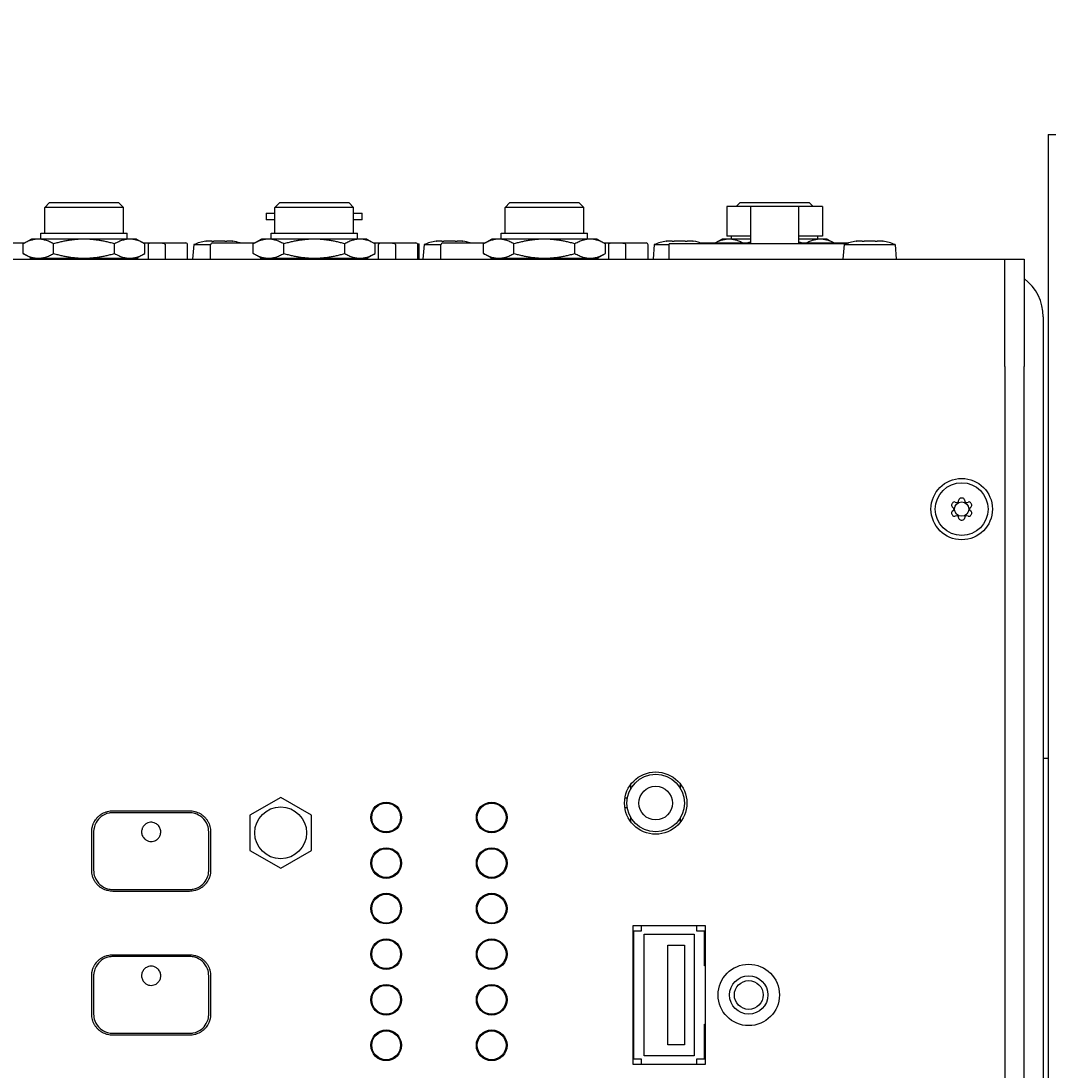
# Model space of a CAD drawing. Header units: millimetres. Extents: x 20 to 1660, y 4 to 1168.
# Drawn here: x 548.8 to 655.9, y 645.5 to 754.9 of the extents above; entities that cross this region are included whole.
import ezdxf

# ---------------------------------------------------------------- set-up
doc = ezdxf.new("R2010")
doc.units = ezdxf.units.MM
doc.header["$LTSCALE"] = 4
doc.layers.add('Dimensions(A H Standard)', color=7, linetype='Continuous', lineweight=9)
doc.layers.add('Visible Edges(A H Standard)', color=7, linetype='Continuous', lineweight=18)
doc.styles.add('DEFAULT-A H Standard', font='arial.ttf')
doc.dimstyles.new('DEFAULT', dxfattribs={"dimscale": 4, "dimtxt": 3, "dimasz": 2.5, "dimexe": 3, "dimexo": 1, "dimgap": 0.75, "dimtad": 1, "dimrnd": 1e-08, "dimzin": 0, "dimdsep": 46, "dimtxsty": 'DEFAULT-A H Standard', "dimcen": 0.09, "dimdle": 10, "dimclrd": 7, "dimclre": 7, "dimclrt": 7, "dimazin": 1, "dimtfac": 0.833333, "dimtofl": 0, "dimtmove": 0, "dimatfit": 3, "dimfxl": 0, "dimtolj": 1, "dimtzin": 0, "dimlwd": -1, "dimlwe": -1, "dimarcsym": 0})

# ---------------------------------------------------------------- blocks, each defined once
blk = doc.blocks.new('*D12')
at = {"layer": 'Defpoints', "color": 0, "linetype": 'Continuous'}
for p in [(194.88, 922.05), (194.88, 738.05), (675.88, 738.05)]:
    blk.add_point(p, dxfattribs=at)
at = {"layer": 'Dimensions(A H Standard)', "color": 7, "linetype": 'Continuous'}
for p, q in [((194.88, 742.05), (194.88, 934.05)), ((675.88, 742.05), (675.88, 934.05)), ((665.88, 922.05), (204.88, 922.05))]:
    blk.add_line(p, q, dxfattribs=at)
for points in [[(204.88, 923.72), (204.88, 920.39), (194.88, 922.05)], [(665.88, 923.72), (665.88, 920.39), (675.88, 922.05)]]:
    blk.add_solid(points, dxfattribs=at)
at = {"layer": 'Dimensions(A H Standard)', "color": 7, "linetype": 'Continuous', "insert": (410.25, 937.31), "char_height": 12, "attachment_point": 1, "style": 'DEFAULT-A H Standard'}
blk.add_mtext('\\A1;481.00', dxfattribs=at)

msp = doc.modelspace()

# ---------------------------------------------------------------- linework, layer by layer
at = {"layer": 'Visible Edges(A H Standard)'}
for p, q in [((655.876, 743.055), (657.896, 743.055)), ((655.876, 743.055), (655.876, 257.055)), ((551.776, 735.955), (551.276, 735.455)), ((559.476, 735.455), (551.276, 735.455)), ((551.276, 732.755), (551.276, 735.455)), ((551.776, 735.955), (558.976, 735.955)), ((558.976, 735.955), (559.476, 735.455)), ((559.476, 732.755), (559.476, 735.455)), ((575.776, 735.955), (575.276, 735.455)), ((583.476, 735.455), (575.276, 735.455)), ((575.276, 732.755), (575.276, 735.455)), ((575.776, 735.955), (582.976, 735.955)), ((582.976, 735.955), (583.476, 735.455)), ((583.476, 732.755), (583.476, 735.455)), ((599.776, 735.955), (599.276, 735.455)), ((607.476, 735.455), (599.276, 735.455)), ((599.276, 732.755), (599.276, 735.455)), ((599.776, 735.955), (606.976, 735.955)), ((606.976, 735.955), (607.476, 735.455)), ((607.476, 732.755), (607.476, 735.455)), ((624.376, 735.555), (622.376, 735.555)), ((622.376, 735.555), (622.376, 732.455)), ((623.776, 735.955), (623.376, 735.555)), ((623.776, 735.955), (630.976, 735.955)), ((624.876, 735.555), (624.376, 735.555)), ((629.876, 735.555), (624.876, 735.555)), ((624.876, 731.655), (624.876, 735.555)), ((629.876, 735.555), (629.876, 731.655)), ((630.376, 735.555), (629.876, 735.555)), ((632.376, 735.555), (630.376, 735.555)), ((630.976, 735.955), (631.376, 735.555)), ((632.376, 735.555), (632.376, 732.455)), ((574.376, 734.855), (575.276, 734.855)), ((574.376, 734.855), (574.376, 734.155)), ((575.276, 734.155), (574.376, 734.155)), ((583.476, 734.855), (584.376, 734.855)), ((584.376, 734.155), (583.476, 734.155)), ((584.376, 734.155), (584.376, 734.855)), ((550.876, 732.755), (559.876, 732.755)), ((550.876, 732.155), (550.876, 732.755)), ((559.876, 732.155), (559.876, 732.755)), ((574.876, 732.755), (583.876, 732.755)), ((574.876, 732.155), (574.876, 732.755)), ((583.876, 732.155), (583.876, 732.755)), ((598.876, 732.755), (607.876, 732.755)), ((598.876, 732.155), (598.876, 732.755)), ((607.876, 732.155), (607.876, 732.755)), ((544.776, 731.755), (549.199, 731.755)), ((549.892, 732.155), (549.026, 731.655)), ((549.026, 730.655), (549.026, 731.655)), ((560.861, 732.155), (549.892, 732.155)), ((552.201, 730.655), (552.201, 731.655)), ((558.552, 730.655), (558.552, 731.655)), ((560.861, 732.155), (561.727, 731.655)), ((561.554, 731.755), (562.345, 731.755)), ((561.727, 730.655), (561.727, 731.655)), ((562.345, 731.755), (563.363, 731.755)), ((563.363, 731.755), (565.976, 731.755)), ((568.689, 731.955), (568.106, 731.955)), ((568.776, 731.755), (573.199, 731.755)), ((570.059, 731.955), (568.894, 731.955)), ((570.847, 731.955), (570.264, 731.955)), ((573.892, 732.155), (573.026, 731.655)), ((573.026, 730.655), (573.026, 731.655)), ((584.861, 732.155), (573.892, 732.155)), ((576.201, 730.655), (576.201, 731.655)), ((582.552, 730.655), (582.552, 731.655)), ((584.861, 732.155), (585.727, 731.655)), ((585.554, 731.755), (586.345, 731.755)), ((585.727, 730.655), (585.727, 731.655)), ((586.345, 731.755), (587.363, 731.755)), ((587.363, 731.755), (589.976, 731.755)), ((590.15, 731.655), (590.326, 731.655)), ((590.326, 730.055), (590.326, 731.655)), ((592.689, 731.955), (592.106, 731.955)), ((592.776, 731.755), (597.199, 731.755)), ((594.059, 731.955), (592.894, 731.955)), ((594.847, 731.955), (594.264, 731.955)), ((597.892, 732.155), (597.026, 731.655)), ((597.026, 730.655), (597.026, 731.655)), ((608.861, 732.155), (597.892, 732.155)), ((600.201, 730.655), (600.201, 731.655)), ((606.552, 730.655), (606.552, 731.655)), ((608.861, 732.155), (609.727, 731.655)), ((609.554, 731.755), (610.345, 731.755)), ((609.727, 730.655), (609.727, 731.655)), ((610.345, 731.755), (611.363, 731.755)), ((611.363, 731.755), (613.976, 731.755)), ((616.689, 731.955), (616.106, 731.955)), ((634.814, 731.655), (616.376, 731.655)), ((616.376, 730.055), (616.376, 731.655)), ((618.059, 731.955), (616.894, 731.955)), ((618.847, 731.955), (618.264, 731.955)), ((619.642, 731.755), (621.912, 731.755)), ((621.892, 732.155), (621.199, 731.755)), ((624.876, 732.155), (621.892, 732.155)), ((621.912, 731.755), (622.273, 731.755)), ((622.273, 731.755), (624.876, 731.755)), ((624.376, 732.455), (622.376, 732.455)), ((622.876, 732.155), (622.876, 732.455)), ((624.876, 732.455), (624.376, 732.455)), ((630.376, 732.455), (629.876, 732.455)), ((632.861, 732.155), (629.876, 732.155)), ((629.876, 731.755), (632.479, 731.755)), ((632.376, 732.455), (630.376, 732.455)), ((631.876, 732.155), (631.876, 732.455)), ((632.479, 731.755), (632.84, 731.755)), ((632.84, 731.755), (634.345, 731.755)), ((632.861, 732.155), (633.554, 731.755)), ((634.345, 731.755), (635.11, 731.755)), ((636.489, 731.955), (635.906, 731.955)), ((637.859, 731.955), (636.694, 731.955)), ((638.647, 731.955), (638.064, 731.955)), ((549.892, 730.155), (549.026, 730.655)), ((560.861, 730.155), (561.727, 730.655)), ((562.084, 730.055), (562.084, 731.555)), ((563.84, 731.555), (563.84, 730.055)), ((566.176, 730.055), (566.176, 731.555)), ((566.829, 731.584), (566.695, 730.055)), ((566.829, 731.584), (568.579, 731.584)), ((568.576, 730.055), (568.576, 731.555)), ((573.892, 730.155), (573.026, 730.655)), ((584.861, 730.155), (585.727, 730.655)), ((586.084, 730.055), (586.084, 731.555)), ((587.84, 731.555), (587.84, 730.055)), ((590.176, 730.055), (590.176, 731.555)), ((590.829, 731.584), (590.695, 730.055)), ((590.829, 731.584), (592.579, 731.584)), ((592.576, 730.055), (592.576, 731.555)), ((597.892, 730.155), (597.026, 730.655)), ((608.861, 730.155), (609.727, 730.655)), ((610.084, 730.055), (610.084, 731.555)), ((611.84, 731.555), (611.84, 730.055)), ((614.176, 730.055), (614.176, 731.555)), ((614.829, 731.584), (614.695, 730.055)), ((614.829, 731.584), (616.376, 731.584)), ((634.629, 731.584), (634.495, 730.055)), ((634.629, 731.584), (639.924, 731.584)), ((639.924, 731.584), (640.058, 730.055)), ((219.376, 730.055), (651.376, 730.055)), ((549.809, 730.055), (549.809, 730.202)), ((549.892, 730.155), (560.861, 730.155)), ((550.376, 730.155), (550.376, 730.055)), ((550.876, 730.055), (550.876, 730.155)), ((559.876, 730.055), (559.876, 730.155)), ((560.032, 730.055), (560.032, 730.155)), ((560.376, 730.055), (560.376, 730.155)), ((560.943, 730.202), (560.943, 730.055)), ((573.809, 730.055), (573.809, 730.202)), ((573.892, 730.155), (584.861, 730.155)), ((574.376, 730.155), (574.376, 730.055)), ((574.876, 730.055), (574.876, 730.155)), ((583.876, 730.055), (583.876, 730.155)), ((584.032, 730.055), (584.032, 730.155)), ((584.376, 730.055), (584.376, 730.155)), ((584.943, 730.202), (584.943, 730.055)), ((597.809, 730.055), (597.809, 730.202)), ((597.892, 730.155), (608.861, 730.155)), ((598.376, 730.155), (598.376, 730.055)), ((598.876, 730.055), (598.876, 730.155)), ((607.876, 730.055), (607.876, 730.155)), ((608.032, 730.055), (608.032, 730.155)), ((608.376, 730.055), (608.376, 730.155)), ((608.943, 730.202), (608.943, 730.055)), ((651.376, 718.855), (651.376, 730.055)), ((651.376, 718.855), (651.376, 730.055)), ((651.376, 730.055), (653.376, 730.055)), ((653.376, 730.055), (653.376, 718.855)), ((655.376, 724.055), (655.376, 718.855)), ((651.376, 718.855), (651.376, 270.484)), ((651.376, 718.855), (651.376, 270.484)), ((653.376, 270.484), (653.376, 718.855)), ((655.376, 718.855), (655.376, 270.484)), ((646.189, 704.74), (646.362, 704.693)), ((646.537, 704.795), (646.584, 704.968)), ((647.169, 704.968), (647.215, 704.795)), ((647.391, 704.693), (647.564, 704.74)), ((646.023, 704.106), (645.896, 704.233)), ((645.896, 703.776), (646.023, 703.903)), ((646.362, 703.316), (646.189, 703.269)), ((646.584, 703.041), (646.537, 703.214)), ((647.215, 703.214), (647.169, 703.041)), ((647.564, 703.269), (647.391, 703.316)), ((647.857, 704.233), (647.73, 704.106)), ((647.73, 703.903), (647.857, 703.776)), ((655.376, 678.055), (655.876, 678.055)), ((612.376, 674.851), (612.376, 675.305)), ((617.576, 674.851), (617.576, 675.305)), ((575.876, 673.95), (572.676, 672.102)), ((579.076, 672.102), (575.876, 673.95)), ((612.018, 673.855), (611.765, 673.855)), ((612.018, 672.855), (611.765, 672.855)), ((558.376, 672.555), (566.376, 672.555)), ((572.676, 672.102), (572.676, 668.407)), ((579.076, 668.407), (579.076, 672.102)), ((612.376, 671.405), (612.376, 671.858)), ((617.576, 671.405), (617.576, 671.858)), ((556.176, 666.355), (556.176, 670.355)), ((568.576, 670.355), (568.576, 666.355)), ((572.676, 668.407), (575.876, 666.559)), ((575.876, 666.559), (579.076, 668.407)), ((566.376, 664.155), (558.376, 664.155)), ((612.626, 646.105), (612.626, 660.605)), ((612.626, 660.605), (620.126, 660.605)), ((613.476, 660.605), (613.476, 660.005)), ((619.276, 660.005), (619.276, 660.605)), ((620.126, 660.605), (620.126, 646.105)), ((612.626, 660.005), (612.676, 660.005)), ((613.476, 660.005), (612.676, 660.005)), ((612.676, 660.005), (612.676, 646.705)), ((613.776, 647.005), (613.776, 659.705)), ((613.776, 659.705), (618.976, 659.705)), ((618.976, 659.705), (618.976, 647.005)), ((620.076, 660.005), (619.276, 660.005)), ((620.076, 656.405), (620.076, 660.005)), ((616.226, 648.155), (616.226, 658.555)), ((616.226, 658.555), (617.976, 658.555)), ((617.976, 658.555), (617.976, 648.155)), ((558.376, 657.555), (566.376, 657.555)), ((620.126, 656.405), (620.076, 656.405)), ((556.176, 651.355), (556.176, 655.355)), ((568.576, 655.355), (568.576, 651.355)), ((620.076, 650.305), (620.126, 650.305)), ((620.076, 646.705), (620.076, 650.305)), ((566.376, 649.155), (558.376, 649.155)), ((617.976, 648.155), (616.226, 648.155)), ((612.676, 646.705), (612.626, 646.705)), ((612.676, 646.705), (613.476, 646.705)), ((613.476, 646.705), (613.476, 646.105)), ((618.976, 647.005), (613.776, 647.005)), ((619.276, 646.705), (620.076, 646.705)), ((619.276, 646.105), (619.276, 646.705)), ((620.126, 646.105), (612.626, 646.105))]:
    msp.add_line(p, q, dxfattribs=at)
for centre, radius in [((646.876, 704.005), 3.2), ((646.876, 704.005), 2.75), ((646.876, 704.005), 0.75), ((614.976, 673.355), 3.25), ((614.976, 673.355), 3), ((614.976, 673.355), 1.75), ((575.876, 670.255), 2.7), ((586.876, 671.855), 1.6), ((586.876, 671.855), 1.5), ((597.876, 671.855), 1.6), ((597.876, 671.855), 1.5), ((586.876, 667.105), 1.6), ((586.876, 667.105), 1.5), ((597.876, 667.105), 1.6), ((597.876, 667.105), 1.5), ((586.876, 662.355), 1.6), ((586.876, 662.355), 1.5), ((597.876, 662.355), 1.6), ((597.876, 662.355), 1.5), ((586.876, 657.605), 1.6), ((586.876, 657.605), 1.5), ((597.876, 657.605), 1.6), ((597.876, 657.605), 1.5), ((624.676, 653.355), 3.2), ((624.676, 653.355), 2.001), ((586.876, 652.855), 1.6), ((586.876, 652.855), 1.5), ((597.876, 652.855), 1.6), ((597.876, 652.855), 1.5), ((624.676, 653.355), 1.5), ((586.876, 648.105), 1.6), ((597.876, 648.105), 1.6), ((586.876, 648.105), 1.5), ((597.876, 648.105), 1.5)]:
    msp.add_circle(centre, radius, dxfattribs=at)
for centre, radius, start, end in [((565.976, 731.555), 0.2, 0, 90), ((569.476, 724.855), 7.231, 101.16299, 111.47562), ((568.776, 731.555), 0.2, 90, 180), ((569.476, 724.855), 7.231, 72.57103, 78.83701), ((589.976, 731.555), 0.2, 0, 90), ((593.476, 724.855), 7.231, 101.16299, 111.47562), ((592.776, 731.555), 0.2, 90, 180), ((593.476, 724.855), 7.231, 72.57103, 78.83701), ((613.976, 731.555), 0.2, 0, 90), ((617.476, 724.855), 7.231, 101.16299, 111.47562), ((617.476, 724.855), 7.231, 70.09533, 78.83701), ((632.576, 731.055), 0.7, 100.96741, 121.00272), ((637.276, 724.855), 7.231, 101.16299, 111.47562), ((637.276, 724.855), 7.231, 68.52438, 78.83701), ((650.376, 724.055), 5, 0, 53.1301), ((646.073, 704.409), 0.25, 153.26057, 225), ((646.876, 704.005), 1.15, 146.73943, 153.26057), ((646.124, 704.498), 0.25, 75, 146.73943), ((646.388, 704.79), 0.1, 255, 301.90196), ((646.876, 704.005), 0.825, 118.09804, 121.90196), ((646.441, 704.821), 0.1, 298.09804, 345), ((646.825, 704.903), 0.25, 93.26057, 165), ((646.876, 704.005), 1.15, 86.73943, 93.26057), ((646.928, 704.903), 0.25, 15, 86.73943), ((647.312, 704.821), 0.1, 195, 241.90196), ((646.876, 704.005), 0.825, 58.09804, 61.90196), ((647.365, 704.79), 0.1, 238.09804, 285), ((647.629, 704.498), 0.25, 33.26057, 105), ((646.876, 704.005), 1.15, 26.73943, 33.26057), ((647.68, 704.409), 0.25, 315, 26.73943), ((646.073, 703.6), 0.25, 135, 206.73943), ((646.876, 704.005), 1.15, 206.73943, 213.26057), ((646.124, 703.511), 0.25, 213.26057, 285), ((645.952, 704.035), 0.1, 358.09804, 45), ((645.952, 703.974), 0.1, 315, 1.90196), ((646.876, 704.005), 0.825, 178.09804, 181.90196), ((646.388, 703.219), 0.1, 58.09804, 105), ((646.876, 704.005), 0.825, 238.09804, 241.90196), ((646.441, 703.189), 0.1, 15, 61.90196), ((647.312, 703.189), 0.1, 118.09804, 165), ((646.876, 704.005), 0.825, 298.09804, 301.90196), ((647.365, 703.219), 0.1, 75, 121.90196), ((647.629, 703.511), 0.25, 255, 326.73943), ((647.801, 704.035), 0.1, 135, 181.90196), ((646.876, 704.005), 0.825, 358.09804, 1.90196), ((647.801, 703.974), 0.1, 178.09804, 225), ((646.876, 704.005), 1.15, 326.73943, 333.26057), ((647.68, 703.6), 0.25, 333.26057, 45), ((646.825, 703.106), 0.25, 195, 266.73943), ((646.876, 704.005), 1.15, 266.73943, 273.26057), ((646.928, 703.106), 0.25, 273.26057, 345)]:
    msp.add_arc(centre, radius, start, end, dxfattribs=at)
for centre, start_param, end_param in [((621.912, 731.555), 0, 1.0471976), ((622.273, 731.555), 5.2359878, 6.2831853), ((632.479, 731.555), 0, 1.0471976), ((632.84, 731.555), 5.2359878, 6.2831853)]:
    msp.add_ellipse(centre, major_axis=(0, 0.2), ratio=0.5154639, start_param=start_param, end_param=end_param, dxfattribs=at)
for points, weights in [([(552.201, 731.655), (550.613, 732.571), (549.026, 731.655)], [1, 1.15470053838, 1]), ([(558.552, 731.655), (555.376, 732.571), (552.201, 731.655)], [1, 1.15470053838, 1]), ([(561.727, 731.655), (560.14, 732.571), (558.552, 731.655)], [1, 1.15470053838, 1]), ([(576.201, 731.655), (574.613, 732.571), (573.026, 731.655)], [1, 1.15470053838, 1]), ([(582.552, 731.655), (579.376, 732.571), (576.201, 731.655)], [1, 1.15470053838, 1]), ([(585.727, 731.655), (584.14, 732.571), (582.552, 731.655)], [1, 1.15470053838, 1]), ([(600.201, 731.655), (598.613, 732.571), (597.026, 731.655)], [1, 1.15470053838, 1]), ([(606.552, 731.655), (603.376, 732.571), (600.201, 731.655)], [1, 1.15470053838, 1]), ([(609.727, 731.655), (608.14, 732.571), (606.552, 731.655)], [1, 1.15470053838, 1]), ([(624.02, 731.755), (622.613, 732.494), (621.207, 731.755)], [1.01483218903, 1.13986834935, 1.01483218903]), ([(624.876, 731.833), (624.722, 731.796), (624.563, 731.755)], [1.02680148665, 1.02113449882, 1.01483218903]), ([(630.189, 731.755), (630.031, 731.796), (629.876, 731.833)], [1.01483218903, 1.02113449882, 1.02680148665]), ([(633.546, 731.755), (632.14, 732.494), (630.733, 731.755)], [1.01483218903, 1.13986834935, 1.01483218903]), ([(549.026, 730.655), (550.613, 729.738), (552.201, 730.655)], [1, 1.15470053838, 1]), ([(552.201, 730.655), (555.376, 729.738), (558.552, 730.655)], [1, 1.15470053838, 1]), ([(558.552, 730.655), (560.14, 729.738), (561.727, 730.655)], [1, 1.15470053838, 1]), ([(573.026, 730.655), (574.613, 729.738), (576.201, 730.655)], [1, 1.15470053838, 1]), ([(576.201, 730.655), (579.376, 729.738), (582.552, 730.655)], [1, 1.15470053838, 1]), ([(582.552, 730.655), (584.14, 729.738), (585.727, 730.655)], [1, 1.15470053838, 1]), ([(597.026, 730.655), (598.613, 729.738), (600.201, 730.655)], [1, 1.15470053838, 1]), ([(600.201, 730.655), (603.376, 729.738), (606.552, 730.655)], [1, 1.15470053838, 1]), ([(606.552, 730.655), (608.14, 729.738), (609.727, 730.655)], [1, 1.15470053838, 1])]:
    msp.add_rational_spline(points, weights, degree=2, dxfattribs=at)
for points, knots in [([(562.084, 731.555), (562.084, 731.565), (562.085, 731.575), (562.089, 731.599), (562.092, 731.611), (562.101, 731.639), (562.108, 731.653), (562.127, 731.683), (562.142, 731.699), (562.191, 731.732), (562.23, 731.746), (562.304, 731.754), (562.324, 731.755), (562.345, 731.755)], [0.45842334, 0.45842334, 0.45842334, 0.45842334, 0.46680848, 0.46680848, 0.4777807, 0.4777807, 0.49393714, 0.49393714, 0.51869011, 0.51869011, 0.55339771, 0.55339771, 0.56534432, 0.56534432, 0.56534432, 0.56534432]), ([(563.363, 731.755), (563.427, 731.755), (563.489, 731.751), (563.633, 731.731), (563.697, 731.71), (563.771, 731.669), (563.791, 731.652), (563.817, 731.623), (563.826, 731.611), (563.834, 731.59), (563.837, 731.583), (563.84, 731.569), (563.84, 731.562), (563.84, 731.555)], [0.239876037, 0.239876037, 0.239876037, 0.239876037, 0.248412927, 0.248412927, 0.260810739, 0.260810739, 0.267852085, 0.267852085, 0.272470722, 0.272470722, 0.274662662, 0.274662662, 0.276815777, 0.276815777, 0.276815777, 0.276815777]), ([(568.076, 731.95), (568.076, 731.95), (568.079, 731.95), (568.09, 731.952), (568.097, 731.953), (568.106, 731.955)], [0.031546833, 0.031546833, 0.031546833, 0.031546833, 0.037843043, 0.037843043, 0.043488002, 0.043488002, 0.043488002, 0.043488002]), ([(568.689, 731.955), (568.704, 731.952), (568.725, 731.951), (568.758, 731.95), (568.767, 731.95), (568.776, 731.95)], [0.019799734, 0.019799734, 0.019799734, 0.019799734, 0.02841315, 0.02841315, 0.031546833, 0.031546833, 0.031546833, 0.031546833]), ([(568.776, 731.95), (568.796, 731.95), (568.816, 731.95), (568.854, 731.952), (568.874, 731.953), (568.894, 731.955)], [0.031546833, 0.031546833, 0.031546833, 0.031546833, 0.037843043, 0.037843043, 0.043488002, 0.043488002, 0.043488002, 0.043488002]), ([(570.059, 731.955), (570.088, 731.952), (570.118, 731.951), (570.157, 731.95), (570.167, 731.95), (570.176, 731.95)], [0.019799734, 0.019799734, 0.019799734, 0.019799734, 0.02841315, 0.02841315, 0.031546833, 0.031546833, 0.031546833, 0.031546833]), ([(570.176, 731.95), (570.196, 731.95), (570.213, 731.95), (570.241, 731.952), (570.253, 731.953), (570.264, 731.955)], [0.031546833, 0.031546833, 0.031546833, 0.031546833, 0.037843043, 0.037843043, 0.043488002, 0.043488002, 0.043488002, 0.043488002]), ([(570.847, 731.955), (570.86, 731.952), (570.87, 731.951), (570.876, 731.95), (570.876, 731.95), (570.876, 731.95)], [0.019800537, 0.019800537, 0.019800537, 0.019800537, 0.028440908, 0.028440908, 0.031547842, 0.031547842, 0.031547842, 0.031547842]), ([(586.084, 731.555), (586.084, 731.565), (586.085, 731.575), (586.089, 731.599), (586.092, 731.611), (586.101, 731.639), (586.108, 731.653), (586.127, 731.683), (586.142, 731.699), (586.191, 731.732), (586.23, 731.746), (586.304, 731.754), (586.324, 731.755), (586.345, 731.755)], [0.45842334, 0.45842334, 0.45842334, 0.45842334, 0.46680848, 0.46680848, 0.4777807, 0.4777807, 0.49393714, 0.49393714, 0.51869011, 0.51869011, 0.55339771, 0.55339771, 0.56534432, 0.56534432, 0.56534432, 0.56534432]), ([(587.363, 731.755), (587.427, 731.755), (587.489, 731.751), (587.633, 731.731), (587.697, 731.71), (587.771, 731.669), (587.791, 731.652), (587.817, 731.623), (587.826, 731.611), (587.834, 731.59), (587.837, 731.583), (587.84, 731.569), (587.84, 731.562), (587.84, 731.555)], [0.239876037, 0.239876037, 0.239876037, 0.239876037, 0.248412927, 0.248412927, 0.260810739, 0.260810739, 0.267852085, 0.267852085, 0.272470722, 0.272470722, 0.274662662, 0.274662662, 0.276815777, 0.276815777, 0.276815777, 0.276815777]), ([(592.076, 731.95), (592.076, 731.95), (592.079, 731.95), (592.09, 731.952), (592.097, 731.953), (592.106, 731.955)], [0.031546833, 0.031546833, 0.031546833, 0.031546833, 0.037843043, 0.037843043, 0.043488002, 0.043488002, 0.043488002, 0.043488002]), ([(592.689, 731.955), (592.704, 731.952), (592.725, 731.951), (592.758, 731.95), (592.767, 731.95), (592.776, 731.95)], [0.019799734, 0.019799734, 0.019799734, 0.019799734, 0.02841315, 0.02841315, 0.031546833, 0.031546833, 0.031546833, 0.031546833]), ([(592.776, 731.95), (592.796, 731.95), (592.816, 731.95), (592.854, 731.952), (592.874, 731.953), (592.894, 731.955)], [0.031546833, 0.031546833, 0.031546833, 0.031546833, 0.037843043, 0.037843043, 0.043488002, 0.043488002, 0.043488002, 0.043488002]), ([(594.059, 731.955), (594.088, 731.952), (594.118, 731.951), (594.157, 731.95), (594.167, 731.95), (594.176, 731.95)], [0.019799734, 0.019799734, 0.019799734, 0.019799734, 0.02841315, 0.02841315, 0.031546833, 0.031546833, 0.031546833, 0.031546833]), ([(594.176, 731.95), (594.196, 731.95), (594.213, 731.95), (594.241, 731.952), (594.253, 731.953), (594.264, 731.955)], [0.031546833, 0.031546833, 0.031546833, 0.031546833, 0.037843043, 0.037843043, 0.043488002, 0.043488002, 0.043488002, 0.043488002]), ([(594.847, 731.955), (594.86, 731.952), (594.87, 731.951), (594.876, 731.95), (594.876, 731.95), (594.876, 731.95)], [0.019800537, 0.019800537, 0.019800537, 0.019800537, 0.028440908, 0.028440908, 0.031547842, 0.031547842, 0.031547842, 0.031547842]), ([(610.084, 731.555), (610.084, 731.565), (610.085, 731.575), (610.089, 731.599), (610.092, 731.611), (610.101, 731.639), (610.108, 731.653), (610.127, 731.683), (610.142, 731.699), (610.191, 731.732), (610.23, 731.746), (610.304, 731.754), (610.324, 731.755), (610.345, 731.755)], [0.45842334, 0.45842334, 0.45842334, 0.45842334, 0.46680848, 0.46680848, 0.4777807, 0.4777807, 0.49393714, 0.49393714, 0.51869011, 0.51869011, 0.55339771, 0.55339771, 0.56534432, 0.56534432, 0.56534432, 0.56534432]), ([(611.363, 731.755), (611.427, 731.755), (611.489, 731.751), (611.633, 731.731), (611.697, 731.71), (611.771, 731.669), (611.791, 731.652), (611.817, 731.623), (611.826, 731.611), (611.834, 731.59), (611.837, 731.583), (611.84, 731.569), (611.84, 731.562), (611.84, 731.555)], [0.239876037, 0.239876037, 0.239876037, 0.239876037, 0.248412927, 0.248412927, 0.260810739, 0.260810739, 0.267852085, 0.267852085, 0.272470722, 0.272470722, 0.274662662, 0.274662662, 0.276815777, 0.276815777, 0.276815777, 0.276815777]), ([(616.076, 731.95), (616.076, 731.95), (616.079, 731.95), (616.09, 731.952), (616.097, 731.953), (616.106, 731.955)], [0.031546833, 0.031546833, 0.031546833, 0.031546833, 0.037843043, 0.037843043, 0.043488002, 0.043488002, 0.043488002, 0.043488002]), ([(616.689, 731.955), (616.704, 731.952), (616.725, 731.951), (616.758, 731.95), (616.767, 731.95), (616.776, 731.95)], [0.019799734, 0.019799734, 0.019799734, 0.019799734, 0.02841315, 0.02841315, 0.031546833, 0.031546833, 0.031546833, 0.031546833]), ([(616.776, 731.95), (616.796, 731.95), (616.816, 731.95), (616.854, 731.952), (616.874, 731.953), (616.894, 731.955)], [0.031546833, 0.031546833, 0.031546833, 0.031546833, 0.037843043, 0.037843043, 0.043488002, 0.043488002, 0.043488002, 0.043488002]), ([(618.059, 731.955), (618.088, 731.952), (618.118, 731.951), (618.157, 731.95), (618.167, 731.95), (618.176, 731.95)], [0.019799734, 0.019799734, 0.019799734, 0.019799734, 0.02841315, 0.02841315, 0.031546833, 0.031546833, 0.031546833, 0.031546833]), ([(618.176, 731.95), (618.196, 731.95), (618.213, 731.95), (618.241, 731.952), (618.253, 731.953), (618.264, 731.955)], [0.031546833, 0.031546833, 0.031546833, 0.031546833, 0.037843043, 0.037843043, 0.043488002, 0.043488002, 0.043488002, 0.043488002]), ([(618.847, 731.955), (618.86, 731.952), (618.87, 731.951), (618.876, 731.95), (618.876, 731.95), (618.876, 731.95)], [0.019800537, 0.019800537, 0.019800537, 0.019800537, 0.028440908, 0.028440908, 0.031547842, 0.031547842, 0.031547842, 0.031547842]), ([(634.109, 731.655), (634.111, 731.658), (634.113, 731.661), (634.127, 731.683), (634.142, 731.699), (634.191, 731.732), (634.23, 731.746), (634.304, 731.754), (634.324, 731.755), (634.345, 731.755)], [0.48955416, 0.48955416, 0.48955416, 0.48955416, 0.49393714, 0.49393714, 0.518690114, 0.518690114, 0.553397713, 0.553397713, 0.56534432, 0.56534432, 0.56534432, 0.56534432]), ([(635.876, 731.95), (635.876, 731.95), (635.879, 731.95), (635.89, 731.952), (635.897, 731.953), (635.906, 731.955)], [0.031546833, 0.031546833, 0.031546833, 0.031546833, 0.037843043, 0.037843043, 0.043488002, 0.043488002, 0.043488002, 0.043488002]), ([(636.489, 731.955), (636.504, 731.952), (636.525, 731.951), (636.558, 731.95), (636.567, 731.95), (636.576, 731.95)], [0.019799734, 0.019799734, 0.019799734, 0.019799734, 0.02841315, 0.02841315, 0.031546833, 0.031546833, 0.031546833, 0.031546833]), ([(636.576, 731.95), (636.596, 731.95), (636.616, 731.95), (636.654, 731.952), (636.674, 731.953), (636.694, 731.955)], [0.031546833, 0.031546833, 0.031546833, 0.031546833, 0.037843043, 0.037843043, 0.043488002, 0.043488002, 0.043488002, 0.043488002]), ([(637.859, 731.955), (637.888, 731.952), (637.918, 731.951), (637.957, 731.95), (637.967, 731.95), (637.976, 731.95)], [0.019799734, 0.019799734, 0.019799734, 0.019799734, 0.02841315, 0.02841315, 0.031546833, 0.031546833, 0.031546833, 0.031546833]), ([(637.976, 731.95), (637.996, 731.95), (638.013, 731.95), (638.041, 731.952), (638.053, 731.953), (638.064, 731.955)], [0.031546833, 0.031546833, 0.031546833, 0.031546833, 0.037843043, 0.037843043, 0.043488002, 0.043488002, 0.043488002, 0.043488002]), ([(638.647, 731.955), (638.66, 731.952), (638.67, 731.951), (638.676, 731.95), (638.676, 731.95), (638.676, 731.95)], [0.019800537, 0.019800537, 0.019800537, 0.019800537, 0.028440908, 0.028440908, 0.031547842, 0.031547842, 0.031547842, 0.031547842]), ([(556.176, 670.355), (556.176, 670.402), (556.18, 670.498), (556.191, 670.618), (556.209, 670.737), (556.228, 670.832), (556.257, 670.948), (556.285, 671.04), (556.325, 671.153), (556.362, 671.242), (556.414, 671.35), (556.459, 671.435), (556.533, 671.559), (556.616, 671.678), (556.753, 671.845), (556.89, 671.981), (557.076, 672.134), (557.237, 672.241), (557.449, 672.353), (557.626, 672.426), (557.855, 672.496), (558.09, 672.542), (558.281, 672.555), (558.376, 672.555)], [0, 0, 0, 0, 0.00977874, 0.01955747, 0.02444684, 0.03422558, 0.03911495, 0.04889369, 0.05378306, 0.06356179, 0.06845116, 0.0782299, 0.08311927, 0.09778737, 0.10756611, 0.12712359, 0.13690232, 0.1564598, 0.16623854, 0.18579601, 0.19557475, 0.21513222, 0.2346897, 0.2346897, 0.2346897, 0.2346897]), ([(558.376, 672.355), (558.244, 672.355), (558.111, 672.341), (557.686, 672.256), (557.402, 672.127), (556.947, 671.779), (556.767, 671.572), (556.531, 671.154), (556.457, 670.955), (556.389, 670.618), (556.376, 670.485), (556.376, 670.355)], [0, 0, 0, 0, 0.02983712, 0.02983712, 0.09790494, 0.09790494, 0.15796225, 0.15796225, 0.20517914, 0.20517914, 0.2346897, 0.2346897, 0.2346897, 0.2346897]), ([(566.376, 672.355), (565.048, 672.355), (563.712, 672.355), (561.04, 672.355), (559.705, 672.355), (558.376, 672.355)], [0, 0, 0, 0, 0.4, 0.4, 0.8, 0.8, 0.8, 0.8]), ([(566.376, 672.555), (566.472, 672.555), (566.663, 672.542), (566.899, 672.495), (567.128, 672.426), (567.305, 672.353), (567.517, 672.24), (567.677, 672.133), (567.864, 671.98), (568.001, 671.843), (568.153, 671.657), (568.26, 671.497), (568.374, 671.285), (568.448, 671.107), (568.517, 670.877), (568.564, 670.642), (568.576, 670.45), (568.576, 670.355)], [0, 0, 0, 0, 0.01957006, 0.03914012, 0.04892515, 0.0684952, 0.07828023, 0.09785029, 0.10763532, 0.12720538, 0.13699041, 0.15656047, 0.1663455, 0.18591555, 0.19570058, 0.21527064, 0.2348407, 0.2348407, 0.2348407, 0.2348407]), ([(568.376, 670.355), (568.376, 670.597), (568.331, 670.842), (568.128, 671.374), (567.935, 671.65), (567.465, 672.058), (567.2, 672.2), (566.743, 672.329), (566.559, 672.355), (566.376, 672.355)], [0, 0, 0, 0, 0.05474421, 0.05474421, 0.12781736, 0.12781736, 0.19367788, 0.19367788, 0.2348407, 0.2348407, 0.2348407, 0.2348407]), ([(561.451, 670.733), (561.467, 670.774), (561.487, 670.814), (561.569, 670.957), (561.648, 671.051), (561.832, 671.201), (561.933, 671.258), (562.127, 671.327), (562.216, 671.346), (562.391, 671.358), (562.477, 671.353), (562.656, 671.32), (562.749, 671.288), (562.949, 671.185), (563.05, 671.105), (563.22, 670.908), (563.285, 670.792), (563.368, 670.541), (563.384, 670.409), (563.364, 670.152), (563.33, 670.029), (563.222, 669.806), (563.149, 669.708), (562.971, 669.541), (562.868, 669.475), (562.67, 669.394), (562.579, 669.371), (562.403, 669.351), (562.319, 669.353), (562.142, 669.378), (562.051, 669.404), (561.855, 669.493), (561.754, 669.562), (561.576, 669.741), (561.502, 669.852), (561.401, 670.097), (561.375, 670.229), (561.377, 670.489), (561.403, 670.615), (561.451, 670.733)], [-0.63062668, -0.63062668, -0.63062668, -0.63062668, -0.61729959, -0.61729959, -0.58080407, -0.58080407, -0.54611967, -0.54611967, -0.51897816, -0.51897816, -0.49343006, -0.49343006, -0.46422858, -0.46422858, -0.42588393, -0.42588393, -0.38610924, -0.38610924, -0.34651973, -0.34651973, -0.30863601, -0.30863601, -0.27204129, -0.27204129, -0.23557603, -0.23557603, -0.20774135, -0.20774135, -0.18248349, -0.18248349, -0.15414565, -0.15414565, -0.11786068, -0.11786068, -0.07818529, -0.07818529, -0.03824504, -0.03824504, 0, 0, 0, 0]), ([(556.376, 670.355), (556.376, 670.022), (556.376, 669.689), (556.376, 669.022), (556.376, 668.688), (556.376, 668.355), (556.376, 668.021), (556.376, 667.687), (556.376, 667.02), (556.376, 666.687), (556.376, 666.355)], [0, 0, 0, 0, 0.1, 0.1, 0.2, 0.2, 0.2, 0.3, 0.3, 0.4, 0.4, 0.4, 0.4]), ([(568.376, 666.355), (568.376, 667.02), (568.376, 667.687), (568.376, 669.022), (568.376, 669.689), (568.376, 670.355)], [0, 0, 0, 0, 0.2, 0.2, 0.4, 0.4, 0.4, 0.4]), ([(558.376, 664.155), (558.281, 664.155), (558.089, 664.167), (557.854, 664.214), (557.625, 664.283), (557.448, 664.356), (557.236, 664.469), (557.075, 664.576), (556.888, 664.729), (556.752, 664.866), (556.599, 665.052), (556.492, 665.212), (556.379, 665.424), (556.305, 665.602), (556.236, 665.832), (556.189, 666.068), (556.176, 666.259), (556.176, 666.355)], [0, 0, 0, 0, 0.01956975, 0.0391395, 0.04892438, 0.06849413, 0.07827901, 0.09784876, 0.10763364, 0.12720339, 0.13698826, 0.15655802, 0.16634289, 0.18591264, 0.19569752, 0.21526727, 0.23483702, 0.23483702, 0.23483702, 0.23483702]), ([(556.376, 666.355), (556.376, 666.117), (556.419, 665.877), (556.618, 665.347), (556.809, 665.069), (557.28, 664.656), (557.547, 664.511), (558.007, 664.38), (558.193, 664.355), (558.376, 664.355)], [0, 0, 0, 0, 0.0536506, 0.0536506, 0.12696214, 0.12696214, 0.19334668, 0.19334668, 0.23483702, 0.23483702, 0.23483702, 0.23483702]), ([(566.376, 664.355), (566.507, 664.355), (566.639, 664.367), (567.064, 664.452), (567.348, 664.58), (567.805, 664.929), (567.984, 665.135), (568.221, 665.554), (568.296, 665.753), (568.363, 666.091), (568.376, 666.223), (568.376, 666.355)], [0, 0, 0, 0, 0.02953798, 0.02953798, 0.09774411, 0.09774411, 0.15783812, 0.15783812, 0.2051357, 0.2051357, 0.23469669, 0.23469669, 0.23469669, 0.23469669]), ([(568.576, 666.355), (568.576, 666.307), (568.573, 666.211), (568.561, 666.091), (568.544, 665.972), (568.525, 665.877), (568.496, 665.761), (568.468, 665.669), (568.427, 665.556), (568.391, 665.467), (568.339, 665.359), (568.294, 665.274), (568.219, 665.15), (568.137, 665.031), (567.999, 664.864), (567.863, 664.728), (567.677, 664.575), (567.516, 664.468), (567.304, 664.356), (567.126, 664.283), (566.897, 664.213), (566.663, 664.167), (566.472, 664.155), (566.376, 664.155)], [0, 0, 0, 0, 0.00977903, 0.01955806, 0.02444757, 0.0342266, 0.03911612, 0.04889514, 0.05378466, 0.06356369, 0.0684532, 0.07823223, 0.08312175, 0.09779029, 0.10756932, 0.12712738, 0.1369064, 0.15646446, 0.16624349, 0.18580155, 0.19558058, 0.21513864, 0.23469669, 0.23469669, 0.23469669, 0.23469669]), ([(558.376, 664.355), (559.705, 664.355), (561.04, 664.355), (563.712, 664.355), (565.048, 664.355), (566.376, 664.355)], [0, 0, 0, 0, 0.4, 0.4, 0.8, 0.8, 0.8, 0.8]), ([(556.176, 655.355), (556.176, 655.402), (556.18, 655.498), (556.191, 655.618), (556.209, 655.737), (556.228, 655.832), (556.257, 655.948), (556.285, 656.04), (556.325, 656.153), (556.362, 656.242), (556.414, 656.35), (556.459, 656.435), (556.533, 656.559), (556.616, 656.678), (556.753, 656.845), (556.89, 656.981), (557.076, 657.134), (557.237, 657.241), (557.449, 657.353), (557.626, 657.426), (557.855, 657.496), (558.09, 657.542), (558.281, 657.555), (558.376, 657.555)], [0, 0, 0, 0, 0.00977874, 0.01955747, 0.02444684, 0.03422558, 0.03911495, 0.04889369, 0.05378306, 0.06356179, 0.06845116, 0.0782299, 0.08311927, 0.09778737, 0.10756611, 0.12712359, 0.13690232, 0.1564598, 0.16623854, 0.18579601, 0.19557475, 0.21513222, 0.2346897, 0.2346897, 0.2346897, 0.2346897]), ([(558.376, 657.355), (558.244, 657.355), (558.111, 657.341), (557.686, 657.256), (557.402, 657.127), (556.947, 656.779), (556.767, 656.572), (556.531, 656.154), (556.457, 655.955), (556.389, 655.618), (556.376, 655.485), (556.376, 655.355)], [0, 0, 0, 0, 0.02983712, 0.02983712, 0.09790494, 0.09790494, 0.15796225, 0.15796225, 0.20517914, 0.20517914, 0.2346897, 0.2346897, 0.2346897, 0.2346897]), ([(566.376, 657.355), (565.048, 657.355), (563.712, 657.355), (561.04, 657.355), (559.705, 657.355), (558.376, 657.355)], [0, 0, 0, 0, 0.4, 0.4, 0.8, 0.8, 0.8, 0.8]), ([(566.376, 657.555), (566.472, 657.555), (566.663, 657.542), (566.899, 657.495), (567.128, 657.426), (567.305, 657.353), (567.517, 657.24), (567.677, 657.133), (567.864, 656.98), (568.001, 656.843), (568.153, 656.657), (568.26, 656.497), (568.374, 656.285), (568.448, 656.107), (568.517, 655.877), (568.564, 655.642), (568.576, 655.45), (568.576, 655.355)], [0, 0, 0, 0, 0.01957006, 0.03914012, 0.04892515, 0.0684952, 0.07828023, 0.09785029, 0.10763532, 0.12720538, 0.13699041, 0.15656047, 0.1663455, 0.18591555, 0.19570058, 0.21527064, 0.2348407, 0.2348407, 0.2348407, 0.2348407]), ([(568.376, 655.355), (568.376, 655.597), (568.331, 655.842), (568.128, 656.374), (567.935, 656.65), (567.465, 657.058), (567.2, 657.2), (566.743, 657.329), (566.559, 657.355), (566.376, 657.355)], [0, 0, 0, 0, 0.05474421, 0.05474421, 0.12781736, 0.12781736, 0.19367788, 0.19367788, 0.2348407, 0.2348407, 0.2348407, 0.2348407]), ([(561.451, 655.733), (561.498, 655.848), (561.567, 655.954), (561.741, 656.137), (561.845, 656.211), (562.05, 656.305), (562.145, 656.332), (562.33, 656.357), (562.419, 656.358), (562.603, 656.333), (562.697, 656.307), (562.894, 656.218), (562.994, 656.15), (563.173, 655.973), (563.248, 655.862), (563.35, 655.618), (563.376, 655.486), (563.376, 655.226), (563.352, 655.1), (563.258, 654.867), (563.192, 654.763), (563.021, 654.579), (562.916, 654.503), (562.711, 654.407), (562.616, 654.379), (562.43, 654.352), (562.34, 654.351), (562.156, 654.374), (562.063, 654.4), (561.865, 654.487), (561.765, 654.554), (561.585, 654.729), (561.509, 654.839), (561.405, 655.083), (561.377, 655.214), (561.375, 655.475), (561.399, 655.602), (561.446, 655.721), (561.447, 655.725), (561.449, 655.729), (561.451, 655.733)], [-0.62940047, -0.62940047, -0.62940047, -0.62940047, -0.59179048, -0.59179048, -0.55368187, -0.55368187, -0.52414574, -0.52414574, -0.49758203, -0.49758203, -0.46850043, -0.46850043, -0.43255092, -0.43255092, -0.39279808, -0.39279808, -0.35287379, -0.35287379, -0.31458585, -0.31458585, -0.27756993, -0.27756993, -0.23921618, -0.23921618, -0.20959752, -0.20959752, -0.18273076, -0.18273076, -0.15392454, -0.15392454, -0.11806283, -0.11806283, -0.07836586, -0.07836586, -0.0383965, -0.0383965, 0, 0, 0, 0.00131295, 0.00131295, 0.00131295, 0.00131295]), ([(556.376, 655.355), (556.376, 655.022), (556.376, 654.689), (556.376, 654.022), (556.376, 653.688), (556.376, 653.355), (556.376, 653.021), (556.376, 652.687), (556.376, 652.02), (556.376, 651.687), (556.376, 651.355)], [0, 0, 0, 0, 0.1, 0.1, 0.2, 0.2, 0.2, 0.3, 0.3, 0.4, 0.4, 0.4, 0.4]), ([(568.376, 651.355), (568.376, 652.02), (568.376, 652.687), (568.376, 654.022), (568.376, 654.689), (568.376, 655.355)], [0, 0, 0, 0, 0.2, 0.2, 0.4, 0.4, 0.4, 0.4]), ([(558.376, 649.155), (558.281, 649.155), (558.089, 649.167), (557.854, 649.214), (557.625, 649.283), (557.448, 649.356), (557.236, 649.469), (557.075, 649.576), (556.888, 649.729), (556.752, 649.866), (556.599, 650.052), (556.492, 650.212), (556.379, 650.424), (556.305, 650.602), (556.236, 650.832), (556.189, 651.068), (556.176, 651.259), (556.176, 651.355)], [0, 0, 0, 0, 0.01956975, 0.0391395, 0.04892438, 0.06849413, 0.07827901, 0.09784876, 0.10763364, 0.12720339, 0.13698826, 0.15655802, 0.16634289, 0.18591264, 0.19569752, 0.21526727, 0.23483702, 0.23483702, 0.23483702, 0.23483702]), ([(556.376, 651.355), (556.376, 651.117), (556.419, 650.877), (556.618, 650.347), (556.809, 650.069), (557.28, 649.656), (557.547, 649.511), (558.007, 649.38), (558.193, 649.355), (558.376, 649.355)], [0, 0, 0, 0, 0.0536506, 0.0536506, 0.12696214, 0.12696214, 0.19334668, 0.19334668, 0.23483702, 0.23483702, 0.23483702, 0.23483702]), ([(566.376, 649.355), (566.507, 649.355), (566.639, 649.367), (567.064, 649.452), (567.348, 649.58), (567.805, 649.929), (567.984, 650.135), (568.221, 650.554), (568.296, 650.753), (568.363, 651.091), (568.376, 651.223), (568.376, 651.355)], [0, 0, 0, 0, 0.02953798, 0.02953798, 0.09774411, 0.09774411, 0.15783812, 0.15783812, 0.2051357, 0.2051357, 0.23469669, 0.23469669, 0.23469669, 0.23469669]), ([(568.576, 651.355), (568.576, 651.307), (568.573, 651.211), (568.561, 651.091), (568.544, 650.972), (568.525, 650.877), (568.496, 650.761), (568.468, 650.669), (568.427, 650.556), (568.391, 650.467), (568.339, 650.359), (568.294, 650.274), (568.219, 650.15), (568.137, 650.031), (567.999, 649.864), (567.863, 649.728), (567.677, 649.575), (567.516, 649.468), (567.304, 649.356), (567.126, 649.283), (566.897, 649.213), (566.663, 649.167), (566.472, 649.155), (566.376, 649.155)], [0, 0, 0, 0, 0.00977903, 0.01955806, 0.02444757, 0.0342266, 0.03911612, 0.04889514, 0.05378466, 0.06356369, 0.0684532, 0.07823223, 0.08312175, 0.09779029, 0.10756932, 0.12712738, 0.1369064, 0.15646446, 0.16624349, 0.18580155, 0.19558058, 0.21513864, 0.23469669, 0.23469669, 0.23469669, 0.23469669]), ([(558.376, 649.355), (559.705, 649.355), (561.04, 649.355), (563.712, 649.355), (565.048, 649.355), (566.376, 649.355)], [0, 0, 0, 0, 0.4, 0.4, 0.8, 0.8, 0.8, 0.8])]:
    msp.add_open_spline(points, degree=3, knots=knots, dxfattribs=at)

# ---------------------------------------------------------------- dimensions: what is measured, and where the dimension line sits
at = {"layer": 'Dimensions(A H Standard)', "color": 7, "linetype": 'Continuous'}
dim = msp.add_linear_dim(base=(194.876, 922.055), p1=(675.876, 738.055), p2=(194.876, 738.055), dimstyle='DEFAULT', override={"dimdec": 2, "dimtp": 0, "dimtm": 0, "dimtdec": 2, "dimatfit": 1}, dxfattribs=at)
dim.commit()
dim.dimension.update_dxf_attribs({"geometry": '*D12', "text_midpoint": (435.376, 922.055), "dimtype": 160})

doc.saveas('drawing.dxf')
